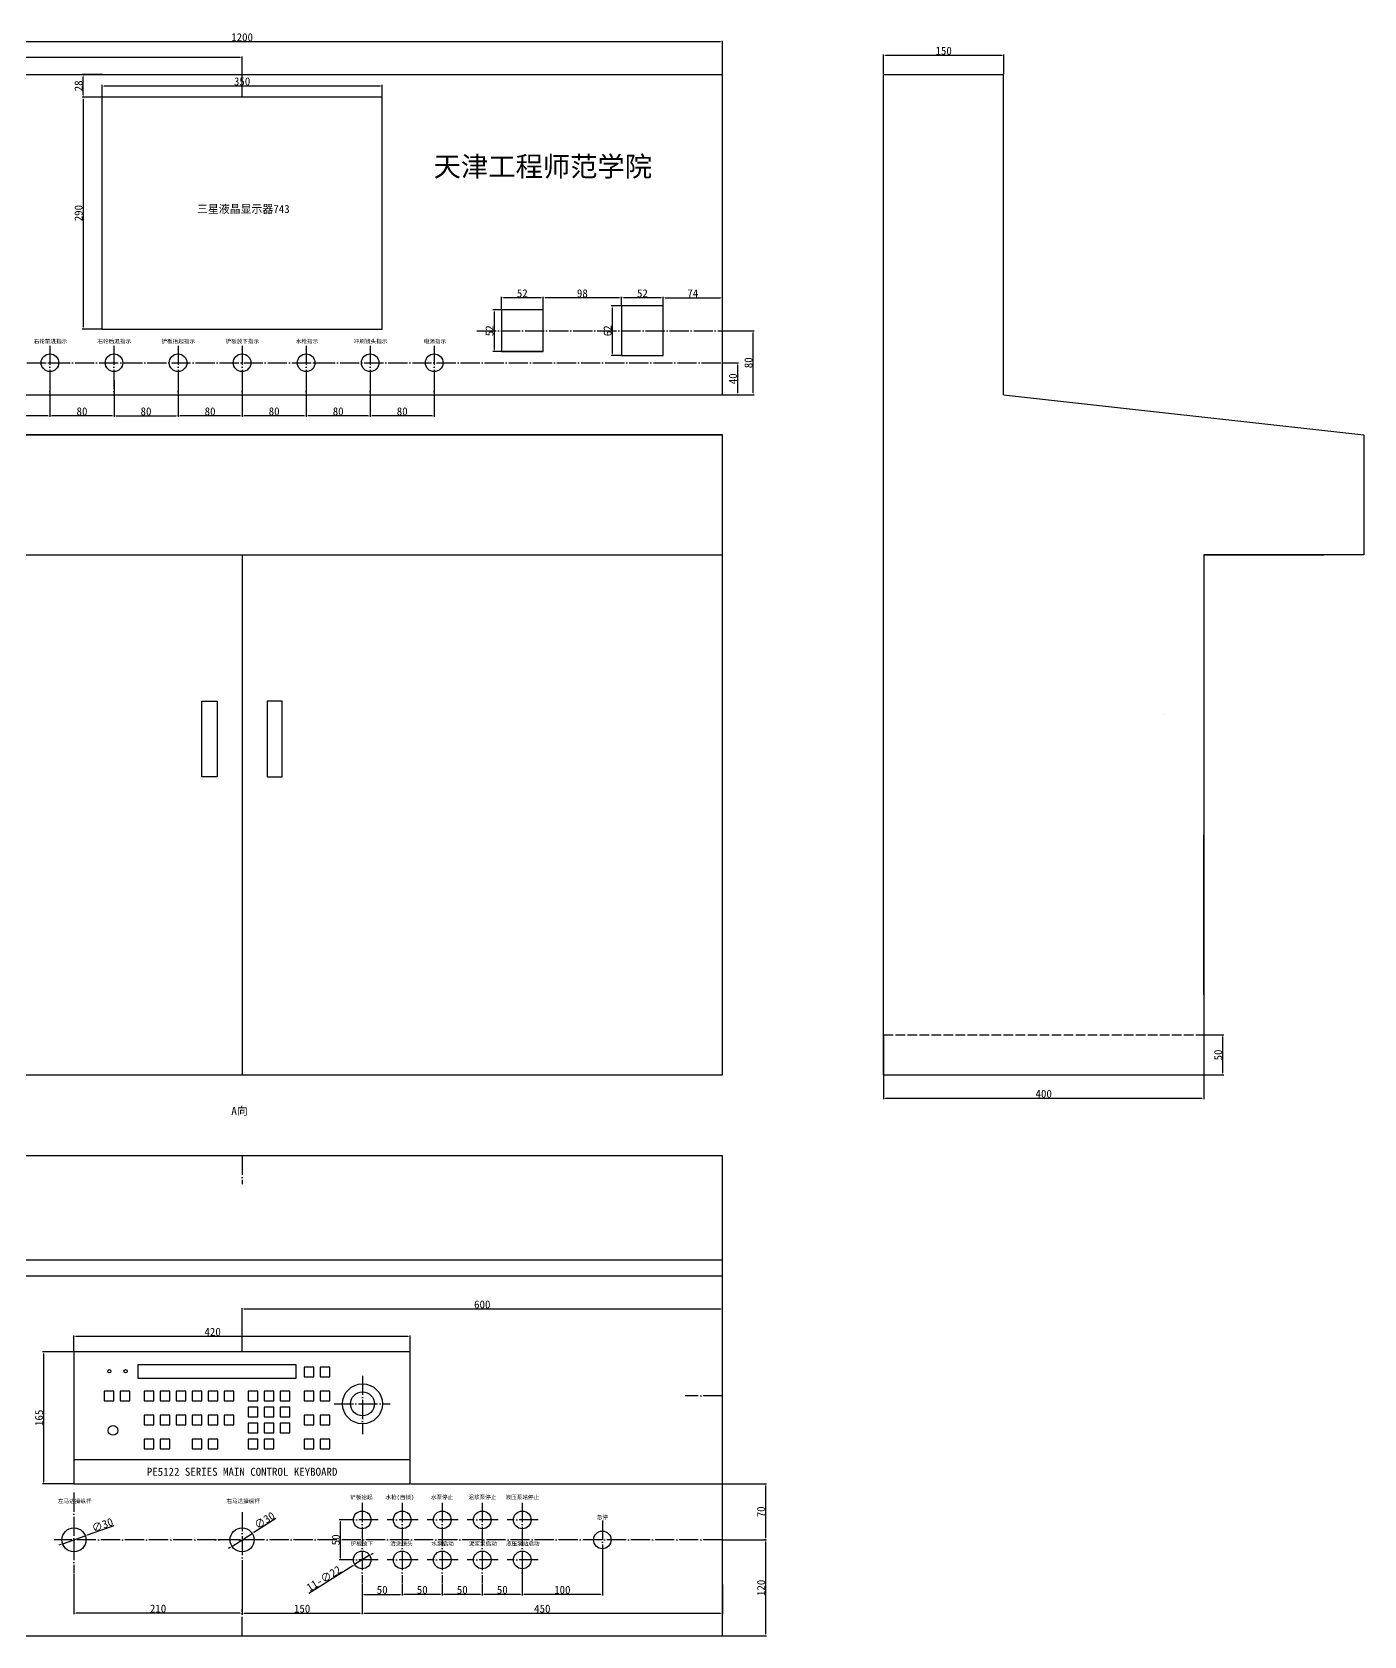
# Model space of a CAD drawing. Header units: millimetres. Extents: x -1026 to 1776, y 23 to 2027.
# Drawn here: x 113 to 1776, y 23 to 2027 of the extents above; entities that cross this region are included whole.
import ezdxf

# ---------------------------------------------------------------- set-up
doc = ezdxf.new("R2010")
doc.units = ezdxf.units.MM
doc.linetypes.add('ACAD_ISO02W100', pattern=[15, 12, -3])
doc.linetypes.add('ACAD_ISO04W100', pattern=[30, 24, -3, 0, -3])
doc.layers.get('0').update_dxf_attribs({"lineweight": 30})
for name, color, linetype in [('中心线', 1, 'ACAD_ISO04W100'), ('细线', 2, 'Continuous'), ('虚线', 7, 'ACAD_ISO02W100')]:
    doc.layers.add(name, color=color, linetype=linetype)
doc.dimstyles.new('ISO-25', dxfattribs={"dimtxt": 10, "dimasz": 2.5, "dimexe": 1.25, "dimexo": 0.625, "dimtad": 1, "dimdsep": 46, "dimtxsty": 'Standard', "dimcen": 2.5, "dimadec": 0, "dimazin": 0, "dimtfac": 1, "dimtmove": 0, "dimatfit": 3, "dimfxl": 0, "dimarcsym": 0})

# ---------------------------------------------------------------- blocks, each defined once
blk = doc.blocks.new('*D5')
at = {"layer": 'Defpoints', "color": 0}
for p in [(-225.1, 2015.2), (-225.1, 1974.2), (974.9, 1974.2)]:
    blk.add_point(p, dxfattribs=at)
at = {"layer": '细线', "color": 0, "lineweight": -2}
for p, q in [((-225.1, 1974.8), (-225.1, 2016.5)), ((972.4, 2015.2), (-222.6, 2015.2)), ((974.9, 1974.8), (974.9, 2016.5))]:
    blk.add_line(p, q, dxfattribs=at)
at = {"layer": '细线', "color": 0}
for points in [[(-222.6, 2015.6), (-222.6, 2014.8), (-225.1, 2015.2)], [(972.4, 2015.6), (972.4, 2014.8), (974.9, 2015.2)]]:
    blk.add_solid(points, dxfattribs=at)
at = {"layer": '细线', "color": 0, "insert": (374.9, 2020.9), "char_height": 10, "attachment_point": 5}
blk.add_mtext('1200', dxfattribs=at)
blk = doc.blocks.new('*D36')
at = {"layer": 'Defpoints', "color": 0}
for p in [(199.9, 1960), (199.9, 1946.2), (549.9, 1946.2)]:
    blk.add_point(p, dxfattribs=at)
at = {"layer": '细线', "color": 0, "lineweight": -2}
for p, q in [((199.9, 1946.8), (199.9, 1961.3)), ((547.4, 1960), (202.4, 1960)), ((549.9, 1946.8), (549.9, 1961.3))]:
    blk.add_line(p, q, dxfattribs=at)
at = {"layer": '细线', "color": 0}
for points in [[(202.4, 1960.4), (202.4, 1959.6), (199.9, 1960)], [(547.4, 1960.4), (547.4, 1959.6), (549.9, 1960)]]:
    blk.add_solid(points, dxfattribs=at)
at = {"layer": '细线', "color": 0, "insert": (374.9, 1965.7), "char_height": 10, "attachment_point": 5}
blk.add_mtext('350', dxfattribs=at)
blk = doc.blocks.new('*D37')
at = {"layer": 'Defpoints', "color": 0}
for p in [(214.5, 1946.2), (176.3, 1656.2), (199.9, 1656.2)]:
    blk.add_point(p, dxfattribs=at)
at = {"layer": '细线', "color": 0, "lineweight": -2}
for p, q in [((213.8, 1946.2), (175.1, 1946.2)), ((176.3, 1943.7), (176.3, 1658.7)), ((199.3, 1656.2), (175.1, 1656.2))]:
    blk.add_line(p, q, dxfattribs=at)
at = {"layer": '细线', "color": 0}
for points in [[(175.9, 1943.7), (176.7, 1943.7), (176.3, 1946.2)], [(175.9, 1658.7), (176.7, 1658.7), (176.3, 1656.2)]]:
    blk.add_solid(points, dxfattribs=at)
at = {"layer": '细线', "color": 0, "insert": (170.7, 1801.2), "char_height": 10, "attachment_point": 5, "rotation": 90}
blk.add_mtext('290', dxfattribs=at)
blk = doc.blocks.new('*D39')
at = {"layer": 'Defpoints', "color": 0}
for p in [(176.3, 1974.2), (201, 1974.2), (199.9, 1946.2)]:
    blk.add_point(p, dxfattribs=at)
at = {"layer": '细线', "color": 0, "lineweight": -2}
for p, q in [((200.4, 1974.2), (175.1, 1974.2)), ((176.3, 1948.7), (176.3, 1971.7)), ((199.3, 1946.2), (175.1, 1946.2))]:
    blk.add_line(p, q, dxfattribs=at)
at = {"layer": '细线', "color": 0}
for points in [[(175.9, 1971.7), (176.7, 1971.7), (176.3, 1974.2)], [(175.9, 1948.7), (176.7, 1948.7), (176.3, 1946.2)]]:
    blk.add_solid(points, dxfattribs=at)
at = {"layer": '细线', "color": 0, "insert": (170.7, 1960.2), "char_height": 10, "attachment_point": 5, "rotation": 90}
blk.add_mtext('28', dxfattribs=at)
blk = doc.blocks.new('*D40')
at = {"layer": 'Defpoints', "color": 0}
for p in [(-225.1, 1995.7), (-225.1, 1974.2), (374.9, 1946.2)]:
    blk.add_point(p, dxfattribs=at)
at = {"layer": '细线', "color": 0, "lineweight": -2}
for p, q in [((-225.1, 1974.8), (-225.1, 1996.9)), ((372.4, 1995.7), (-222.6, 1995.7)), ((374.9, 1946.8), (374.9, 1996.9))]:
    blk.add_line(p, q, dxfattribs=at)
at = {"layer": '细线', "color": 0}
for points in [[(-222.6, 1996.1), (-222.6, 1995.2), (-225.1, 1995.7)], [(372.4, 1996.1), (372.4, 1995.2), (374.9, 1995.7)]]:
    blk.add_solid(points, dxfattribs=at)
at = {"layer": '细线', "color": 0, "insert": (74.9, 2001.3), "char_height": 10, "attachment_point": 5}
blk.add_mtext('600', dxfattribs=at)
blk = doc.blocks.new('*D43')
at = {"layer": 'Defpoints', "color": 0}
for p in [(848.9, 1695.3), (848.9, 1685.2), (900.9, 1685.2)]:
    blk.add_point(p, dxfattribs=at)
at = {"layer": '细线', "color": 0, "lineweight": -2}
for p, q in [((848.9, 1685.8), (848.9, 1696.5)), ((898.4, 1695.3), (851.4, 1695.3)), ((900.9, 1685.8), (900.9, 1696.5))]:
    blk.add_line(p, q, dxfattribs=at)
at = {"layer": '细线', "color": 0}
for points in [[(851.4, 1695.7), (851.4, 1694.9), (848.9, 1695.3)], [(898.4, 1695.7), (898.4, 1694.9), (900.9, 1695.3)]]:
    blk.add_solid(points, dxfattribs=at)
at = {"layer": '细线', "color": 0, "insert": (874.9, 1700.9), "char_height": 10, "attachment_point": 5}
blk.add_mtext('52', dxfattribs=at)
blk = doc.blocks.new('*D44')
at = {"layer": 'Defpoints', "color": 0}
for p in [(848.9, 1685.2), (837.1, 1623.2), (848.9, 1623.2)]:
    blk.add_point(p, dxfattribs=at)
at = {"layer": '细线', "color": 0, "lineweight": -2}
for p, q in [((848.3, 1685.2), (835.9, 1685.2)), ((837.1, 1682.7), (837.1, 1625.7)), ((848.3, 1623.2), (835.9, 1623.2))]:
    blk.add_line(p, q, dxfattribs=at)
at = {"layer": '细线', "color": 0}
for points in [[(836.7, 1682.7), (837.6, 1682.7), (837.1, 1685.2)], [(836.7, 1625.7), (837.6, 1625.7), (837.1, 1623.2)]]:
    blk.add_solid(points, dxfattribs=at)
at = {"layer": '细线', "color": 0, "insert": (831.5, 1654.2), "char_height": 10, "attachment_point": 5, "rotation": 90}
blk.add_mtext('62', dxfattribs=at)
blk = doc.blocks.new('*D45')
at = {"layer": 'Defpoints', "color": 0}
for p in [(750.9, 1680.2), (689.6, 1628.2), (750.9, 1628.2)]:
    blk.add_point(p, dxfattribs=at)
at = {"layer": '细线', "color": 0, "lineweight": -2}
for p, q in [((750.3, 1680.2), (688.3, 1680.2)), ((689.6, 1677.7), (689.6, 1630.7)), ((750.3, 1628.2), (688.3, 1628.2))]:
    blk.add_line(p, q, dxfattribs=at)
at = {"layer": '细线', "color": 0}
for points in [[(689.2, 1677.7), (690, 1677.7), (689.6, 1680.2)], [(689.2, 1630.7), (690, 1630.7), (689.6, 1628.2)]]:
    blk.add_solid(points, dxfattribs=at)
at = {"layer": '细线', "color": 0, "insert": (684, 1654.2), "char_height": 10, "attachment_point": 5, "rotation": 90}
blk.add_mtext('52', dxfattribs=at)
blk = doc.blocks.new('*D46')
at = {"layer": 'Defpoints', "color": 0}
for p in [(698.9, 1695.3), (698.9, 1680.2), (750.9, 1680.2)]:
    blk.add_point(p, dxfattribs=at)
at = {"layer": '细线', "color": 0, "lineweight": -2}
for p, q in [((698.9, 1680.8), (698.9, 1696.5)), ((748.4, 1695.3), (701.4, 1695.3)), ((750.9, 1680.8), (750.9, 1696.5))]:
    blk.add_line(p, q, dxfattribs=at)
at = {"layer": '细线', "color": 0}
for points in [[(701.4, 1695.7), (701.4, 1694.9), (698.9, 1695.3)], [(748.4, 1695.7), (748.4, 1694.9), (750.9, 1695.3)]]:
    blk.add_solid(points, dxfattribs=at)
at = {"layer": '细线', "color": 0, "insert": (724.9, 1700.9), "char_height": 10, "attachment_point": 5}
blk.add_mtext('52', dxfattribs=at)
blk = doc.blocks.new('*D47')
at = {"layer": 'Defpoints', "color": 0}
for p in [(974.9, 1654.2), (1013.2, 1654.2), (974.9, 1574.2)]:
    blk.add_point(p, dxfattribs=at)
at = {"layer": '细线', "color": 0, "lineweight": -2}
for p, q in [((975.5, 1654.2), (1014.4, 1654.2)), ((1013.2, 1576.7), (1013.2, 1651.7)), ((975.5, 1574.2), (1014.4, 1574.2))]:
    blk.add_line(p, q, dxfattribs=at)
at = {"layer": '细线', "color": 0}
for points in [[(1012.8, 1651.7), (1013.6, 1651.7), (1013.2, 1654.2)], [(1012.8, 1576.7), (1013.6, 1576.7), (1013.2, 1574.2)]]:
    blk.add_solid(points, dxfattribs=at)
at = {"layer": '细线', "color": 0, "insert": (1007.5, 1614.2), "char_height": 10, "attachment_point": 5, "rotation": 90}
blk.add_mtext('80', dxfattribs=at)
blk = doc.blocks.new('*D48')
at = {"layer": 'Defpoints', "color": 0}
for p in [(974.9, 1614.2), (975.5, 1574.2), (993.7, 1574.2)]:
    blk.add_point(p, dxfattribs=at)
at = {"layer": '细线', "color": 0, "lineweight": -2}
for p, q in [((975.5, 1614.2), (994.9, 1614.2)), ((993.7, 1611.7), (993.7, 1576.7)), ((976.1, 1574.2), (994.9, 1574.2))]:
    blk.add_line(p, q, dxfattribs=at)
at = {"layer": '细线', "color": 0}
for points in [[(993.3, 1611.7), (994.1, 1611.7), (993.7, 1614.2)], [(993.3, 1576.7), (994.1, 1576.7), (993.7, 1574.2)]]:
    blk.add_solid(points, dxfattribs=at)
at = {"layer": '细线', "color": 0, "insert": (988.1, 1594.2), "char_height": 10, "attachment_point": 5, "rotation": 90}
blk.add_mtext('40', dxfattribs=at)
blk = doc.blocks.new('*D49')
at = {"layer": 'Defpoints', "color": 0}
for p in [(900.9, 1685.2), (974.9, 1695.3), (974.9, 1695.3)]:
    blk.add_point(p, dxfattribs=at)
at = {"layer": '细线', "color": 0, "lineweight": -2}
for p, q in [((900.9, 1685.8), (900.9, 1696.5)), ((903.4, 1695.3), (972.4, 1695.3)), ((974.9, 1695.9), (974.9, 1696.5))]:
    blk.add_line(p, q, dxfattribs=at)
at = {"layer": '细线', "color": 0}
for points in [[(903.4, 1695.7), (903.4, 1694.9), (900.9, 1695.3)], [(972.4, 1695.7), (972.4, 1694.9), (974.9, 1695.3)]]:
    blk.add_solid(points, dxfattribs=at)
at = {"layer": '细线', "color": 0, "insert": (937.9, 1700.9), "char_height": 10, "attachment_point": 5}
blk.add_mtext('74', dxfattribs=at)
blk = doc.blocks.new('*D50')
at = {"layer": 'Defpoints', "color": 0}
for p in [(750.9, 1695.3), (750.9, 1695.3), (848.9, 1695.3)]:
    blk.add_point(p, dxfattribs=at)
at = {"layer": '细线', "color": 0, "lineweight": -2}
for p, q in [((750.9, 1695.9), (750.9, 1696.5)), ((846.4, 1695.3), (753.4, 1695.3)), ((848.9, 1695.9), (848.9, 1696.5))]:
    blk.add_line(p, q, dxfattribs=at)
at = {"layer": '细线', "color": 0}
for points in [[(753.4, 1695.7), (753.4, 1694.9), (750.9, 1695.3)], [(846.4, 1695.7), (846.4, 1694.9), (848.9, 1695.3)]]:
    blk.add_solid(points, dxfattribs=at)
at = {"layer": '细线', "color": 0, "insert": (799.9, 1700.9), "char_height": 10, "attachment_point": 5}
blk.add_mtext('98', dxfattribs=at)
blk = doc.blocks.new('*D54')
at = {"layer": 'Defpoints', "color": 0}
for p in [(54.9, 1588.6), (134.9, 1588.2), (54.9, 1547.8)]:
    blk.add_point(p, dxfattribs=at)
at = {"layer": '细线', "color": 0, "lineweight": -2}
for p, q in [((54.9, 1588), (54.9, 1546.5)), ((134.9, 1587.6), (134.9, 1546.5)), ((132.4, 1547.8), (57.4, 1547.8))]:
    blk.add_line(p, q, dxfattribs=at)
at = {"layer": '细线', "color": 0}
for points in [[(57.4, 1548.2), (57.4, 1547.3), (54.9, 1547.8)], [(132.4, 1548.2), (132.4, 1547.3), (134.9, 1547.8)]]:
    blk.add_solid(points, dxfattribs=at)
at = {"layer": '细线', "color": 0, "insert": (94.9, 1553.4), "char_height": 10, "attachment_point": 5}
blk.add_mtext('80', dxfattribs=at)
blk = doc.blocks.new('*D55')
at = {"layer": 'Defpoints', "color": 0}
for p in [(134.9, 1587.6), (214.9, 1585.4), (134.9, 1547.8)]:
    blk.add_point(p, dxfattribs=at)
at = {"layer": '细线', "color": 0, "lineweight": -2}
for p, q in [((134.9, 1587), (134.9, 1546.5)), ((214.9, 1584.8), (214.9, 1546.5)), ((212.4, 1547.8), (137.4, 1547.8))]:
    blk.add_line(p, q, dxfattribs=at)
at = {"layer": '细线', "color": 0}
for points in [[(137.4, 1548.2), (137.4, 1547.3), (134.9, 1547.8)], [(212.4, 1548.2), (212.4, 1547.3), (214.9, 1547.8)]]:
    blk.add_solid(points, dxfattribs=at)
at = {"layer": '细线', "color": 0, "insert": (174.9, 1553.4), "char_height": 10, "attachment_point": 5}
blk.add_mtext('80', dxfattribs=at)
blk = doc.blocks.new('*D56')
at = {"layer": 'Defpoints', "color": 0}
for p in [(214.9, 1593.2), (294.9, 1586.7), (294.9, 1547.8)]:
    blk.add_point(p, dxfattribs=at)
at = {"layer": '细线', "color": 0, "lineweight": -2}
for p, q in [((214.9, 1592.6), (214.9, 1546.5)), ((294.9, 1586.1), (294.9, 1546.5)), ((217.4, 1547.8), (292.4, 1547.8))]:
    blk.add_line(p, q, dxfattribs=at)
at = {"layer": '细线', "color": 0}
for points in [[(217.4, 1548.2), (217.4, 1547.3), (214.9, 1547.8)], [(292.4, 1548.2), (292.4, 1547.3), (294.9, 1547.8)]]:
    blk.add_solid(points, dxfattribs=at)
at = {"layer": '细线', "color": 0, "insert": (254.9, 1553.4), "char_height": 10, "attachment_point": 5}
blk.add_mtext('80', dxfattribs=at)
blk = doc.blocks.new('*D57')
at = {"layer": 'Defpoints', "color": 0}
for p in [(294.9, 1594.8), (374.9, 1588), (294.9, 1547.8)]:
    blk.add_point(p, dxfattribs=at)
at = {"layer": '细线', "color": 0, "lineweight": -2}
for p, q in [((294.9, 1594.2), (294.9, 1546.5)), ((374.9, 1587.3), (374.9, 1546.5)), ((372.4, 1547.8), (297.4, 1547.8))]:
    blk.add_line(p, q, dxfattribs=at)
at = {"layer": '细线', "color": 0}
for points in [[(297.4, 1548.2), (297.4, 1547.3), (294.9, 1547.8)], [(372.4, 1548.2), (372.4, 1547.3), (374.9, 1547.8)]]:
    blk.add_solid(points, dxfattribs=at)
at = {"layer": '细线', "color": 0, "insert": (334.9, 1553.4), "char_height": 10, "attachment_point": 5}
blk.add_mtext('80', dxfattribs=at)
blk = doc.blocks.new('*D58')
at = {"layer": 'Defpoints', "color": 0}
for p in [(374.9, 1594.2), (454.9, 1583.3), (374.9, 1547.8)]:
    blk.add_point(p, dxfattribs=at)
at = {"layer": '细线', "color": 0, "lineweight": -2}
for p, q in [((374.9, 1593.6), (374.9, 1546.5)), ((454.9, 1582.7), (454.9, 1546.5)), ((452.4, 1547.8), (377.4, 1547.8))]:
    blk.add_line(p, q, dxfattribs=at)
at = {"layer": '细线', "color": 0}
for points in [[(377.4, 1548.2), (377.4, 1547.3), (374.9, 1547.8)], [(452.4, 1548.2), (452.4, 1547.3), (454.9, 1547.8)]]:
    blk.add_solid(points, dxfattribs=at)
at = {"layer": '细线', "color": 0, "insert": (414.9, 1553.4), "char_height": 10, "attachment_point": 5}
blk.add_mtext('80', dxfattribs=at)
blk = doc.blocks.new('*D59')
at = {"layer": 'Defpoints', "color": 0}
for p in [(454.9, 1591.3), (534.9, 1586.5), (454.9, 1547.8)]:
    blk.add_point(p, dxfattribs=at)
at = {"layer": '细线', "color": 0, "lineweight": -2}
for p, q in [((454.9, 1590.7), (454.9, 1546.5)), ((534.9, 1585.8), (534.9, 1546.5)), ((532.4, 1547.8), (457.4, 1547.8))]:
    blk.add_line(p, q, dxfattribs=at)
at = {"layer": '细线', "color": 0}
for points in [[(457.4, 1548.2), (457.4, 1547.3), (454.9, 1547.8)], [(532.4, 1548.2), (532.4, 1547.3), (534.9, 1547.8)]]:
    blk.add_solid(points, dxfattribs=at)
at = {"layer": '细线', "color": 0, "insert": (494.9, 1553.4), "char_height": 10, "attachment_point": 5}
blk.add_mtext('80', dxfattribs=at)
blk = doc.blocks.new('*D60')
at = {"layer": 'Defpoints', "color": 0}
for p in [(534.9, 1593.7), (614.9, 1591.4), (534.9, 1547.8)]:
    blk.add_point(p, dxfattribs=at)
at = {"layer": '细线', "color": 0, "lineweight": -2}
for p, q in [((534.9, 1593), (534.9, 1546.5)), ((614.9, 1590.7), (614.9, 1546.5)), ((612.4, 1547.8), (537.4, 1547.8))]:
    blk.add_line(p, q, dxfattribs=at)
at = {"layer": '细线', "color": 0}
for points in [[(537.4, 1548.2), (537.4, 1547.3), (534.9, 1547.8)], [(612.4, 1548.2), (612.4, 1547.3), (614.9, 1547.8)]]:
    blk.add_solid(points, dxfattribs=at)
at = {"layer": '细线', "color": 0, "insert": (574.9, 1553.4), "char_height": 10, "attachment_point": 5}
blk.add_mtext('80', dxfattribs=at)
blk = doc.blocks.new('*D63')
at = {"layer": 'Defpoints', "color": 0}
for p in [(1576.2, 774.2), (1599.8, 774.2), (1565.5, 724.2)]:
    blk.add_point(p, dxfattribs=at)
at = {"layer": '细线', "color": 0, "lineweight": -2}
for p, q in [((1576.8, 774.2), (1601.1, 774.2)), ((1599.8, 726.7), (1599.8, 771.7)), ((1566.1, 724.2), (1601.1, 724.2))]:
    blk.add_line(p, q, dxfattribs=at)
at = {"layer": '细线', "color": 0}
for points in [[(1599.4, 771.7), (1600.2, 771.7), (1599.8, 774.2)], [(1599.4, 726.7), (1600.2, 726.7), (1599.8, 724.2)]]:
    blk.add_solid(points, dxfattribs=at)
at = {"layer": '细线', "color": 0, "insert": (1594.2, 749.2), "char_height": 10, "attachment_point": 5, "rotation": 90}
blk.add_mtext('50', dxfattribs=at)
blk = doc.blocks.new('*D62')
at = {"layer": 'Defpoints', "color": 0}
for p in [(1176.2, 774.2), (1576.2, 774.2), (1576.2, 695.1)]:
    blk.add_point(p, dxfattribs=at)
at = {"layer": '细线', "color": 0, "lineweight": -2}
for p, q in [((1176.2, 773.6), (1176.2, 693.8)), ((1576.2, 773.6), (1576.2, 693.8)), ((1178.7, 695.1), (1573.7, 695.1))]:
    blk.add_line(p, q, dxfattribs=at)
at = {"layer": '细线', "color": 0}
for points in [[(1178.7, 695.5), (1178.7, 694.6), (1176.2, 695.1)], [(1573.7, 695.5), (1573.7, 694.6), (1576.2, 695.1)]]:
    blk.add_solid(points, dxfattribs=at)
at = {"layer": '细线', "color": 0, "insert": (1376.2, 700.7), "char_height": 10, "attachment_point": 5}
blk.add_mtext('400', dxfattribs=at)
blk = doc.blocks.new('*D61')
at = {"layer": 'Defpoints', "color": 0}
for p in [(1326.2, 1998.4), (1176.2, 1974.2), (1326.2, 1974.2)]:
    blk.add_point(p, dxfattribs=at)
at = {"layer": '细线', "color": 0, "lineweight": -2}
for p, q in [((1176.2, 1974.8), (1176.2, 1999.6)), ((1178.7, 1998.4), (1323.7, 1998.4)), ((1326.2, 1974.8), (1326.2, 1999.6))]:
    blk.add_line(p, q, dxfattribs=at)
at = {"layer": '细线', "color": 0}
for points in [[(1178.7, 1998.8), (1178.7, 1997.9), (1176.2, 1998.4)], [(1323.7, 1998.8), (1323.7, 1997.9), (1326.2, 1998.4)]]:
    blk.add_solid(points, dxfattribs=at)
at = {"layer": '细线', "color": 0, "insert": (1251.2, 2004), "char_height": 10, "attachment_point": 5}
blk.add_mtext('150', dxfattribs=at)
blk = doc.blocks.new('*D72')
at = {"layer": 'Defpoints', "color": 0}
for p in [(179, 148.3), (150.8, 138.2)]:
    blk.add_point(p, dxfattribs=at)
at = {"layer": '细线', "color": 0, "lineweight": -2}
for p, q in [((214.6, 161), (181.4, 149.1)), ((150.8, 138.2), (179, 148.3)), ((148.4, 137.4), (146, 136.5))]:
    blk.add_line(p, q, dxfattribs=at)
at = {"layer": '细线', "color": 0}
for points in [[(181.2, 149.5), (181.5, 148.7), (179, 148.3)], [(148.3, 137.8), (148.5, 137), (150.8, 138.2)]]:
    blk.add_solid(points, dxfattribs=at)
at = {"layer": '细线', "color": 0, "insert": (200.4, 161.9), "char_height": 10, "attachment_point": 5, "rotation": 19.6153}
blk.add_mtext('∅30', dxfattribs=at)
blk = doc.blocks.new('*D73')
at = {"layer": 'Defpoints', "color": 0}
for p in [(387.5, 151.3), (362.2, 135.2)]:
    blk.add_point(p, dxfattribs=at)
at = {"layer": '细线', "color": 0, "lineweight": -2}
for p, q in [((417, 170), (389.7, 152.6)), ((362.2, 135.2), (387.5, 151.3)), ((360.1, 133.9), (358, 132.5))]:
    blk.add_line(p, q, dxfattribs=at)
at = {"layer": '细线', "color": 0}
for points in [[(389.4, 153), (389.9, 152.3), (387.5, 151.3)], [(359.9, 134.2), (360.3, 133.5), (362.2, 135.2)]]:
    blk.add_solid(points, dxfattribs=at)
at = {"layer": '细线', "color": 0, "insert": (402.9, 167.7), "char_height": 10, "attachment_point": 5, "rotation": 32.4283}
blk.add_mtext('∅30', dxfattribs=at)
blk = doc.blocks.new('*D74')
at = {"layer": 'Defpoints', "color": 0}
for p in [(534.2, 124), (515.5, 112.5)]:
    blk.add_point(p, dxfattribs=at)
at = {"layer": '细线', "color": 0, "lineweight": -2}
for p, q in [((534.2, 124), (515.5, 112.5)), ((536.4, 125.4), (538.5, 126.7)), ((458.1, 76.8), (513.4, 111.1))]:
    blk.add_line(p, q, dxfattribs=at)
at = {"layer": '细线', "color": 0}
for points in [[(536.1, 125.7), (536.6, 125), (534.2, 124)], [(513.2, 111.5), (513.6, 110.8), (515.5, 112.5)]]:
    blk.add_solid(points, dxfattribs=at)
at = {"layer": '细线', "color": 0, "insert": (476.9, 95.1), "char_height": 10, "attachment_point": 5, "rotation": 31.8151}
blk.add_mtext('11-∅22', dxfattribs=at)
blk = doc.blocks.new('*D76')
at = {"layer": 'Defpoints', "color": 0}
for p in [(974.9, 143.3), (974.9, 23.3), (1028.8, 23.3)]:
    blk.add_point(p, dxfattribs=at)
at = {"layer": '细线', "color": 0, "lineweight": -2}
for p, q in [((975.5, 143.3), (1030.1, 143.3)), ((1028.8, 140.8), (1028.8, 25.8)), ((975.5, 23.3), (1030.1, 23.3))]:
    blk.add_line(p, q, dxfattribs=at)
at = {"layer": '细线', "color": 0}
for points in [[(1028.4, 140.8), (1029.2, 140.8), (1028.8, 143.3)], [(1028.4, 25.8), (1029.2, 25.8), (1028.8, 23.3)]]:
    blk.add_solid(points, dxfattribs=at)
at = {"layer": '细线', "color": 0, "insert": (1023.2, 83.3), "char_height": 10, "attachment_point": 5, "rotation": 90}
blk.add_mtext('120', dxfattribs=at)
blk = doc.blocks.new('*D79')
at = {"layer": 'Defpoints', "color": 0}
for p in [(524.9, 89.5), (974.9, 88.2), (974.9, 51.7)]:
    blk.add_point(p, dxfattribs=at)
at = {"layer": '细线', "color": 0, "lineweight": -2}
for p, q in [((524.9, 88.8), (524.9, 50.5)), ((974.9, 87.6), (974.9, 50.5)), ((527.4, 51.7), (972.4, 51.7))]:
    blk.add_line(p, q, dxfattribs=at)
at = {"layer": '细线', "color": 0}
for points in [[(527.4, 52.1), (527.4, 51.3), (524.9, 51.7)], [(972.4, 52.1), (972.4, 51.3), (974.9, 51.7)]]:
    blk.add_solid(points, dxfattribs=at)
at = {"layer": '细线', "color": 0, "insert": (749.9, 57.3), "char_height": 10, "attachment_point": 5}
blk.add_mtext('450', dxfattribs=at)
blk = doc.blocks.new('*D80')
at = {"layer": 'Defpoints', "color": 0}
for p in [(524.9, 89.5), (574.9, 89.5), (574.9, 75.2)]:
    blk.add_point(p, dxfattribs=at)
at = {"layer": '细线', "color": 0, "lineweight": -2}
for p, q in [((524.9, 88.8), (524.9, 73.9)), ((574.9, 88.8), (574.9, 73.9)), ((527.4, 75.2), (572.4, 75.2))]:
    blk.add_line(p, q, dxfattribs=at)
at = {"layer": '细线', "color": 0}
for points in [[(527.4, 75.6), (527.4, 74.8), (524.9, 75.2)], [(572.4, 75.6), (572.4, 74.8), (574.9, 75.2)]]:
    blk.add_solid(points, dxfattribs=at)
at = {"layer": '细线', "color": 0, "insert": (549.9, 80.8), "char_height": 10, "attachment_point": 5}
blk.add_mtext('50', dxfattribs=at)
blk = doc.blocks.new('*D81')
at = {"layer": 'Defpoints', "color": 0}
for p in [(574.9, 88.8), (624.9, 89.5), (574.9, 75.2)]:
    blk.add_point(p, dxfattribs=at)
at = {"layer": '细线', "color": 0, "lineweight": -2}
for p, q in [((574.9, 88.2), (574.9, 73.9)), ((624.9, 88.8), (624.9, 73.9)), ((622.4, 75.2), (577.4, 75.2))]:
    blk.add_line(p, q, dxfattribs=at)
at = {"layer": '细线', "color": 0}
for points in [[(577.4, 75.6), (577.4, 74.8), (574.9, 75.2)], [(622.4, 75.6), (622.4, 74.8), (624.9, 75.2)]]:
    blk.add_solid(points, dxfattribs=at)
at = {"layer": '细线', "color": 0, "insert": (599.9, 80.8), "char_height": 10, "attachment_point": 5}
blk.add_mtext('50', dxfattribs=at)
blk = doc.blocks.new('*D82')
at = {"layer": 'Defpoints', "color": 0}
for p in [(674.9, 89.5), (624.9, 75.2), (624.9, 75.2)]:
    blk.add_point(p, dxfattribs=at)
at = {"layer": '细线', "color": 0, "lineweight": -2}
for p, q in [((674.9, 88.8), (674.9, 73.9)), ((624.9, 75.8), (624.9, 76.4)), ((672.4, 75.2), (627.4, 75.2))]:
    blk.add_line(p, q, dxfattribs=at)
at = {"layer": '细线', "color": 0}
for points in [[(627.4, 75.6), (627.4, 74.8), (624.9, 75.2)], [(672.4, 75.6), (672.4, 74.8), (674.9, 75.2)]]:
    blk.add_solid(points, dxfattribs=at)
at = {"layer": '细线', "color": 0, "insert": (649.9, 80.8), "char_height": 10, "attachment_point": 5}
blk.add_mtext('50', dxfattribs=at)
blk = doc.blocks.new('*D83')
at = {"layer": 'Defpoints', "color": 0}
for p in [(674.9, 89.5), (724.9, 89.5), (674.9, 75.2)]:
    blk.add_point(p, dxfattribs=at)
at = {"layer": '细线', "color": 0, "lineweight": -2}
for p, q in [((674.9, 88.8), (674.9, 73.9)), ((724.9, 88.8), (724.9, 73.9)), ((722.4, 75.2), (677.4, 75.2))]:
    blk.add_line(p, q, dxfattribs=at)
at = {"layer": '细线', "color": 0}
for points in [[(677.4, 75.6), (677.4, 74.8), (674.9, 75.2)], [(722.4, 75.6), (722.4, 74.8), (724.9, 75.2)]]:
    blk.add_solid(points, dxfattribs=at)
at = {"layer": '细线', "color": 0, "insert": (699.9, 80.8), "char_height": 10, "attachment_point": 5}
blk.add_mtext('50', dxfattribs=at)
blk = doc.blocks.new('*D84')
at = {"layer": 'Defpoints', "color": 0}
for p in [(824.9, 124.7), (724.9, 118.3), (724.9, 75.2)]:
    blk.add_point(p, dxfattribs=at)
at = {"layer": '细线', "color": 0, "lineweight": -2}
for p, q in [((824.9, 124.1), (824.9, 73.9)), ((724.9, 117.6), (724.9, 73.9)), ((822.4, 75.2), (727.4, 75.2))]:
    blk.add_line(p, q, dxfattribs=at)
at = {"layer": '细线', "color": 0}
for points in [[(727.4, 75.6), (727.4, 74.8), (724.9, 75.2)], [(822.4, 75.6), (822.4, 74.8), (824.9, 75.2)]]:
    blk.add_solid(points, dxfattribs=at)
at = {"layer": '细线', "color": 0, "insert": (774.9, 80.8), "char_height": 10, "attachment_point": 5}
blk.add_mtext('100', dxfattribs=at)
blk = doc.blocks.new('*D85')
at = {"layer": 'Defpoints', "color": 0}
for p in [(506.2, 168.3), (497.6, 118.3), (506.2, 118.3)]:
    blk.add_point(p, dxfattribs=at)
at = {"layer": '细线', "color": 0, "lineweight": -2}
for p, q in [((505.6, 168.3), (496.3, 168.3)), ((497.6, 165.8), (497.6, 120.8)), ((505.6, 118.3), (496.3, 118.3))]:
    blk.add_line(p, q, dxfattribs=at)
at = {"layer": '细线', "color": 0}
for points in [[(497.1, 165.8), (498, 165.8), (497.6, 168.3)], [(497.1, 120.8), (498, 120.8), (497.6, 118.3)]]:
    blk.add_solid(points, dxfattribs=at)
at = {"layer": '细线', "color": 0, "insert": (491.9, 143.3), "char_height": 10, "attachment_point": 5, "rotation": 90}
blk.add_mtext('50', dxfattribs=at)
blk = doc.blocks.new('*D86')
at = {"layer": 'Defpoints', "color": 0}
for p in [(374.9, 117.7), (524.9, 89.5), (524.9, 51.7)]:
    blk.add_point(p, dxfattribs=at)
at = {"layer": '细线', "color": 0, "lineweight": -2}
for p, q in [((374.9, 117), (374.9, 50.5)), ((524.9, 88.8), (524.9, 50.5)), ((377.4, 51.7), (522.4, 51.7))]:
    blk.add_line(p, q, dxfattribs=at)
at = {"layer": '细线', "color": 0}
for points in [[(377.4, 52.1), (377.4, 51.3), (374.9, 51.7)], [(522.4, 52.1), (522.4, 51.3), (524.9, 51.7)]]:
    blk.add_solid(points, dxfattribs=at)
at = {"layer": '细线', "color": 0, "insert": (449.9, 57.3), "char_height": 10, "attachment_point": 5}
blk.add_mtext('150', dxfattribs=at)
blk = doc.blocks.new('*D87')
at = {"layer": 'Defpoints', "color": 0}
for p in [(164.9, 101.5), (374.9, 117), (164.9, 51.7)]:
    blk.add_point(p, dxfattribs=at)
at = {"layer": '细线', "color": 0, "lineweight": -2}
for p, q in [((164.9, 100.9), (164.9, 50.5)), ((374.9, 116.4), (374.9, 50.5)), ((372.4, 51.7), (167.4, 51.7))]:
    blk.add_line(p, q, dxfattribs=at)
at = {"layer": '细线', "color": 0}
for points in [[(167.4, 52.1), (167.4, 51.3), (164.9, 51.7)], [(372.4, 52.1), (372.4, 51.3), (374.9, 51.7)]]:
    blk.add_solid(points, dxfattribs=at)
at = {"layer": '细线', "color": 0, "insert": (269.9, 57.3), "char_height": 10, "attachment_point": 5}
blk.add_mtext('210', dxfattribs=at)
blk = doc.blocks.new('*D88')
at = {"layer": 'Defpoints', "color": 0}
for p in [(164.9, 397.4), (164.9, 378.3), (584.9, 378.3)]:
    blk.add_point(p, dxfattribs=at)
at = {"layer": '细线', "color": 0, "lineweight": -2}
for p, q in [((164.9, 378.9), (164.9, 398.7)), ((582.4, 397.4), (167.4, 397.4)), ((584.9, 378.9), (584.9, 398.7))]:
    blk.add_line(p, q, dxfattribs=at)
at = {"layer": '细线', "color": 0}
for points in [[(167.4, 397.8), (167.4, 397), (164.9, 397.4)], [(582.4, 397.8), (582.4, 397), (584.9, 397.4)]]:
    blk.add_solid(points, dxfattribs=at)
at = {"layer": '细线', "color": 0, "insert": (338.1, 403.1), "char_height": 10, "attachment_point": 5}
blk.add_mtext('420', dxfattribs=at)
blk = doc.blocks.new('*D89')
at = {"layer": 'Defpoints', "color": 0}
for p in [(164.9, 378.3), (127, 213.3), (164.9, 213.3)]:
    blk.add_point(p, dxfattribs=at)
at = {"layer": '细线', "color": 0, "lineweight": -2}
for p, q in [((164.3, 378.3), (125.7, 378.3)), ((127, 375.8), (127, 215.8)), ((164.3, 213.3), (125.7, 213.3))]:
    blk.add_line(p, q, dxfattribs=at)
at = {"layer": '细线', "color": 0}
for points in [[(126.5, 375.8), (127.4, 375.8), (127, 378.3)], [(126.5, 215.8), (127.4, 215.8), (127, 213.3)]]:
    blk.add_solid(points, dxfattribs=at)
at = {"layer": '细线', "color": 0, "insert": (121.3, 295.8), "char_height": 10, "attachment_point": 5, "rotation": 90}
blk.add_mtext('165', dxfattribs=at)
blk = doc.blocks.new('*D90')
at = {"layer": 'Defpoints', "color": 0}
for p in [(584.9, 213.3), (1028.8, 143.3), (1028.8, 143.3)]:
    blk.add_point(p, dxfattribs=at)
at = {"layer": '细线', "color": 0, "lineweight": -2}
for p, q in [((585.5, 213.3), (1030.1, 213.3)), ((1028.8, 210.8), (1028.8, 145.8)), ((1028.2, 143.3), (1027.6, 143.3))]:
    blk.add_line(p, q, dxfattribs=at)
at = {"layer": '细线', "color": 0}
for points in [[(1028.4, 210.8), (1029.2, 210.8), (1028.8, 213.3)], [(1028.4, 145.8), (1029.2, 145.8), (1028.8, 143.3)]]:
    blk.add_solid(points, dxfattribs=at)
at = {"layer": '细线', "color": 0, "insert": (1023.2, 178.3), "char_height": 10, "attachment_point": 5, "rotation": 90}
blk.add_mtext('70', dxfattribs=at)
blk = doc.blocks.new('*D91')
at = {"layer": 'Defpoints', "color": 0}
for p in [(974.9, 431.8), (374.9, 378.3), (974.9, 375)]:
    blk.add_point(p, dxfattribs=at)
at = {"layer": '细线', "color": 0, "lineweight": -2}
for p, q in [((374.9, 378.9), (374.9, 433)), ((377.4, 431.8), (972.4, 431.8)), ((974.9, 375.7), (974.9, 433))]:
    blk.add_line(p, q, dxfattribs=at)
at = {"layer": '细线', "color": 0}
for points in [[(377.4, 432.2), (377.4, 431.4), (374.9, 431.8)], [(972.4, 432.2), (972.4, 431.4), (974.9, 431.8)]]:
    blk.add_solid(points, dxfattribs=at)
at = {"layer": '细线', "color": 0, "insert": (674.9, 437.4), "char_height": 10, "attachment_point": 5}
blk.add_mtext('600', dxfattribs=at)

msp = doc.modelspace()

# ---------------------------------------------------------------- linework, layer by layer
for p, q in [((1326.177, 1974.195), (1176.177, 1974.195)), ((1176.177, 724.195), (1176.177, 1974.195)), ((1326.177, 1574.195), (1326.177, 1974.195)), ((1326.177, 1574.195), (1776.177, 1524.195)), ((-225.116, 1524.195), (974.884, 1524.195)), ((1776.177, 1524.195), (1776.177, 1374.195)), ((-225.116, 1374.195), (974.884, 1374.195)), ((374.884, 1374.195), (374.884, 724.195)), ((1576.177, 1374.195), (1576.177, 724.195)), ((1776.177, 1374.195), (1576.177, 1374.195)), ((1576.177, 1374.195), (1726.177, 1374.195)), ((1526.177, 1174.195), (1526.177, 1174.195))]:
    msp.add_line(p, q)
at = {"ltscale": 2}
msp.add_line((1176.177, 724.195), (1576.177, 724.195), dxfattribs=at)
at = {"color": 7}
for p, q in [((-225.116, 493.255), (974.884, 493.255)), ((-225.116, 473.255), (974.884, 473.255)), ((584.887, 243.255), (164.887, 243.255)), ((584.887, 213.255), (584.887, 243.255))]:
    msp.add_line(p, q, dxfattribs=at)
for points in [[(-225.116, 1574.195), (974.884, 1574.195), (974.884, 1974.195), (-225.116, 1974.195)], [(-225.116, 1574.195), (974.884, 1574.195), (974.884, 1974.195), (-225.116, 1974.195)], [(-225.116, 1574.195), (974.884, 1574.195), (974.884, 1974.195), (-225.116, 1974.195)], [(199.884, 1656.195), (549.884, 1656.195), (549.884, 1946.195), (199.884, 1946.195)], [(848.884, 1623.195), (900.884, 1623.195), (900.884, 1685.195), (848.884, 1685.195)], [(698.884, 1628.195), (750.884, 1628.195), (750.884, 1680.195), (698.884, 1680.195)], [(-225.116, 724.195), (974.884, 724.195), (974.884, 1524.195), (-225.116, 1524.195)], [(324.806, 1191.214), (343.688, 1191.214), (343.688, 1096.882), (324.806, 1096.882)], [(424.962, 1191.214), (406.08, 1191.214), (406.08, 1096.882), (424.962, 1096.882)]]:
    msp.add_lwpolyline(points, close=True)
for points in [[(-225.116, 23.255), (974.884, 23.255), (974.884, 623.255), (-225.116, 623.255)], [(164.887, 213.255), (584.887, 213.255), (584.887, 378.255), (164.887, 378.255)], [(245.082, 362.416), (441.996, 362.416), (441.996, 345.074), (245.082, 345.074)], [(452.516, 346.966), (464.516, 346.966), (464.516, 358.966), (452.516, 358.966)], [(472.516, 346.966), (484.516, 346.966), (484.516, 358.966), (472.516, 358.966)], [(202.516, 316.966), (214.516, 316.966), (214.516, 328.966), (202.516, 328.966)], [(222.516, 316.966), (234.516, 316.966), (234.516, 328.966), (222.516, 328.966)], [(252.516, 316.966), (264.516, 316.966), (264.516, 328.966), (252.516, 328.966)], [(272.516, 316.966), (284.516, 316.966), (284.516, 328.966), (272.516, 328.966)], [(292.516, 316.966), (304.516, 316.966), (304.516, 328.966), (292.516, 328.966)], [(312.516, 316.966), (324.516, 316.966), (324.516, 328.966), (312.516, 328.966)], [(332.516, 316.966), (344.516, 316.966), (344.516, 328.966), (332.516, 328.966)], [(352.516, 316.966), (364.516, 316.966), (364.516, 328.966), (352.516, 328.966)], [(382.516, 316.966), (394.516, 316.966), (394.516, 328.966), (382.516, 328.966)], [(402.516, 316.966), (414.516, 316.966), (414.516, 328.966), (402.516, 328.966)], [(422.516, 316.966), (434.516, 316.966), (434.516, 328.966), (422.516, 328.966)], [(452.516, 316.966), (464.516, 316.966), (464.516, 328.966), (452.516, 328.966)], [(472.516, 316.966), (484.516, 316.966), (484.516, 328.966), (472.516, 328.966)], [(382.516, 296.966), (394.516, 296.966), (394.516, 308.966), (382.516, 308.966)], [(402.516, 296.966), (414.516, 296.966), (414.516, 308.966), (402.516, 308.966)], [(422.516, 296.966), (434.516, 296.966), (434.516, 308.966), (422.516, 308.966)], [(252.516, 286.966), (264.516, 286.966), (264.516, 298.966), (252.516, 298.966)], [(272.516, 286.966), (284.516, 286.966), (284.516, 298.966), (272.516, 298.966)], [(292.516, 286.966), (304.516, 286.966), (304.516, 298.966), (292.516, 298.966)], [(312.516, 286.966), (324.516, 286.966), (324.516, 298.966), (312.516, 298.966)], [(332.516, 286.966), (344.516, 286.966), (344.516, 298.966), (332.516, 298.966)], [(352.516, 286.966), (364.516, 286.966), (364.516, 298.966), (352.516, 298.966)], [(382.516, 276.966), (394.516, 276.966), (394.516, 288.966), (382.516, 288.966)], [(402.516, 276.966), (414.516, 276.966), (414.516, 288.966), (402.516, 288.966)], [(422.516, 276.966), (434.516, 276.966), (434.516, 288.966), (422.516, 288.966)], [(452.516, 286.966), (464.516, 286.966), (464.516, 298.966), (452.516, 298.966)], [(472.516, 286.966), (484.516, 286.966), (484.516, 298.966), (472.516, 298.966)], [(252.516, 256.966), (264.516, 256.966), (264.516, 268.966), (252.516, 268.966)], [(272.516, 256.966), (284.516, 256.966), (284.516, 268.966), (272.516, 268.966)], [(312.516, 256.966), (324.516, 256.966), (324.516, 268.966), (312.516, 268.966)], [(332.516, 256.966), (344.516, 256.966), (344.516, 268.966), (332.516, 268.966)], [(382.516, 256.966), (394.516, 256.966), (394.516, 268.966), (382.516, 268.966)], [(402.516, 256.966), (414.516, 256.966), (414.516, 268.966), (402.516, 268.966)], [(452.516, 256.966), (464.516, 256.966), (464.516, 268.966), (452.516, 268.966)], [(472.516, 256.966), (484.516, 256.966), (484.516, 268.966), (472.516, 268.966)]]:
    msp.add_lwpolyline(points, close=True, dxfattribs=at)
for centre in [(134.884, 1614.195), (214.884, 1614.195), (294.884, 1614.195), (374.884, 1614.195), (454.884, 1614.195), (534.884, 1614.195), (614.884, 1614.195)]:
    msp.add_circle(centre, 11)
for centre, radius in [((209.017, 354.028), 2), ((229.328, 354.028), 2), ((525.29, 313.255), 25), ((525.29, 313.255), 15), ((213.543, 279.995), 6.06), ((524.887, 168.251), 11), ((574.887, 168.251), 11), ((624.887, 168.251), 11), ((674.887, 168.251), 11), ((724.883, 168.251), 11), ((164.887, 143.255), 15), ((374.884, 143.255), 15), ((824.883, 143.255), 11), ((524.887, 118.251), 11), ((574.887, 118.251), 11), ((624.887, 118.251), 11), ((674.887, 118.251), 11), ((724.883, 118.251), 11)]:
    msp.add_circle(centre, radius, dxfattribs=at)
at = {"layer": '中心线'}
for p, q in [((668.112, 1654.195), (974.884, 1654.195)), ((134.884, 1635.528), (134.884, 1574.195)), ((214.884, 1635.528), (214.884, 1574.195)), ((294.884, 1635.528), (294.884, 1574.195)), ((374.884, 1635.528), (374.884, 1574.195)), ((454.884, 1635.528), (454.884, 1574.195)), ((534.884, 1635.528), (534.884, 1574.195)), ((614.884, 1635.528), (614.884, 1574.195)), ((-225.116, 1614.195), (974.884, 1614.195))]:
    msp.add_line(p, q, dxfattribs=at)
at = {"layer": '中心线', "color": 7}
for p, q in [((374.884, 623.255), (374.884, 587.821)), ((525.29, 348.353), (525.29, 275.316)), ((974.884, 323.255), (928.302, 323.255)), ((490.057, 313.255), (559.717, 313.255)), ((164.887, 202.295), (164.887, 101.532)), ((524.887, 189.497), (524.887, 89.464)), ((574.887, 189.497), (574.887, 89.464)), ((624.887, 189.497), (624.887, 89.464)), ((674.887, 189.497), (674.887, 89.464)), ((724.883, 189.497), (724.883, 89.464)), ((374.884, 178.108), (374.884, 101.532)), ((544.904, 168.251), (506.182, 168.251)), ((594.904, 168.251), (556.182, 168.251)), ((644.904, 168.251), (606.182, 168.251)), ((694.904, 168.251), (656.182, 168.251)), ((744.9, 168.251), (706.179, 168.251)), ((824.883, 167.52), (824.883, 124.749)), ((974.884, 143.255), (140.222, 143.255)), ((398.759, 143.255), (328.842, 143.255)), ((544.904, 118.251), (506.182, 118.251)), ((594.904, 118.251), (556.182, 118.251)), ((644.904, 118.251), (606.182, 118.251)), ((694.904, 118.251), (656.182, 118.251)), ((744.9, 118.251), (706.179, 118.251)), ((374.884, 23.255), (374.884, 56.535))]:
    msp.add_line(p, q, dxfattribs=at)
at = {"layer": '细线'}
msp.add_line((1576.177, 824.195), (1576.177, 1024.195), dxfattribs=at)
at = {"layer": '虚线'}
msp.add_line((1176.177, 774.195), (1576.177, 774.195), dxfattribs=at)

# ---------------------------------------------------------------- texts
at = {"char_height": 5, "attachment_point": 1}
for s, insert, width in [('{\\fSimSun|b0|i0|c134|p54;右轮前进指示}', (114.522, 1643.517), 49.8389), ('{\\fSimSun|b0|i0|c134|p54;右轮后退指示}', (194.208, 1643.517), 49.8389), ('{\\fSimSun|b0|i0|c134|p54;铲板抬起指示}', (274.208, 1643.517), 49.8389), ('{\\fSimSun|b0|i0|c134|p54;铲板放下指示}', (354.208, 1643.517), 49.8389), ('{\\fSimSun|b0|i0|c134|p54;  水枪指示}', (434.208, 1643.517), 49.8389), ('{\\fSimSun|b0|i0|c134|p54; 冲刷镜头指示}', (510.413, 1643.517), 49.8389), ('{\\fSimSun|b0|i0|c134|p54;电源指示}', (601.766, 1643.517), 37.8929), ('{\\H2x;A\\fSimSun|b0|i0|c134|p54;向}', (361.486, 684.303), 67.59187)]:
    msp.add_mtext(s, dxfattribs=dict(at, insert=insert, width=width))
at = {"color": 7}
for s, insert, char_height, width, attachment_point in [('PE5122 SERIES MAIN CONTROL KEYBOARD', (374.887, 228.255), 10, 420, 5), ('{\\fSimSun|b0|i0|c134|p54;左马达操纵杆}', (144.759, 194.2), 5, 86.64823, 1), ('{\\fSimSun|b0|i0|c134|p54;右马达操纵杆}', (355.207, 194.2), 5, 86.64823, 1), ('{\\fSimSun|b0|i0|c134|p54;铲板抬起}', (509.941, 199.155), 5, 66.13806, 1), ('{\\fSimSun|b0|i0|c134|p54;水枪}({\\fSimSun|b0|i0|c134|p54;自锁})', (553.989, 199.155), 5, 66.13806, 1), ('{\\fSimSun|b0|i0|c134|p6;水泵停止}', (610.775, 199.155), 5, 66.13806, 1), ('{\\fSimSun|b0|i0|c134|p6;泥浆泵停止}', (657.55, 199.155), 5, 66.13806, 1), ('{\\fSimSun|b0|i0|c134|p6;液压泵站停止}', (703.892, 199.155), 5, 66.13806, 1), ('{\\fSimSun|b0|i0|c134|p54;急停}', (817.921, 174.159), 5, 66.13806, 1), ('{\\fSimSun|b0|i0|c134|p54;铲板放下}', (510.481, 141.02), 5, 66.13806, 1), ('{\\fSimSun|b0|i0|c134|p54;清洗镜头}', (559.992, 141.02), 5, 66.13806, 1), ('{\\fSimSun|b0|i0|c134|p54;水泵启动}', (611.316, 141.02), 5, 66.13806, 1), ('{\\fSimSun|b0|i0|c134|p54;泥浆泵启动}', (658.091, 141.02), 5, 66.13806, 1), ('{\\fSimSun|b0|i0|c134|p54;液压泵站启动}', (704.433, 141.02), 5, 66.13806, 1)]:
    msp.add_mtext(s, dxfattribs=dict(at, insert=insert, char_height=char_height, width=width, attachment_point=attachment_point))
at = {"layer": '细线', "attachment_point": 1}
for s, insert, char_height, width in [('{\\fSTXingkai|b0|i0|c134|p2;天津工程师范学院}', (614.206, 1871.973), 25, 306.23675), ('{\\fSimSun|b0|i0|c134|p54;\\H4x;三星液晶显示器743}', (318.439, 1811.368), 2.5, 190.81414)]:
    msp.add_mtext(s, dxfattribs=dict(at, insert=insert, char_height=char_height, width=width))

# ---------------------------------------------------------------- dimensions: what is measured, and where the dimension line sits
at = {"layer": '细线'}
for base, p1, p2, picture, middle in [((-225.116, 2015.232), (974.884, 1974.195), (-225.116, 1974.195), '*D5', (374.884, 2020.857)), ((-225.116, 1995.651), (374.884, 1946.195), (-225.116, 1974.195), '*D40', (74.884, 2001.276)), ((698.884, 1695.299), (750.884, 1680.195), (698.884, 1680.195), '*D46', (724.884, 1700.924)), ((750.884, 1695.299), (848.884, 1695.299), (750.884, 1695.299), '*D50', (799.884, 1700.924)), ((848.884, 1695.299), (900.884, 1685.195), (848.884, 1685.195), '*D43', (874.884, 1700.924)), ((974.884, 1695.299), (900.884, 1685.195), (974.884, 1695.274), '*D49', (937.884, 1700.924)), ((54.884, 1547.762), (134.884, 1588.215), (54.884, 1588.62), '*D54', (94.884, 1553.387)), ((134.884, 1547.762), (214.884, 1585.376), (134.884, 1587.59), '*D55', (174.884, 1553.387)), ((294.884, 1547.762), (214.884, 1593.247), (294.884, 1586.699), '*D56', (254.884, 1553.387)), ((294.884, 1547.762), (374.884, 1587.962), (294.884, 1594.794), '*D57', (334.884, 1553.387)), ((374.884, 1547.762), (454.884, 1583.29), (374.884, 1594.204), '*D58', (414.884, 1553.387)), ((454.884, 1547.762), (534.884, 1586.463), (454.884, 1591.312), '*D59', (494.884, 1553.387)), ((534.884, 1547.762), (614.884, 1591.364), (534.884, 1593.662), '*D60', (574.884, 1553.387))]:
    dim = msp.add_linear_dim(base=base, p1=p1, p2=p2, dimstyle='ISO-25', dxfattribs=at)
    dim.commit()
    dim.dimension.update_dxf_attribs({"geometry": picture, "text_midpoint": middle})
for base, p1, p2, angle, picture, middle in [((1326.177, 1998.353), (1176.177, 1974.195), (1326.177, 1974.195), 180, '*D61', (1251.177, 2003.978)), ((176.318, 1974.195), (199.884, 1946.195), (201.032, 1974.195), 90, '*D39', (170.693, 1960.195)), ((176.318, 1656.195), (214.474, 1946.195), (199.884, 1656.195), 90, '*D37', (170.693, 1801.195)), ((837.136, 1623.195), (848.884, 1685.195), (848.884, 1623.195), 90, '*D44', (831.511, 1654.195)), ((689.583, 1628.195), (750.884, 1680.195), (750.884, 1628.195), 90, '*D45', (683.958, 1654.195)), ((1013.172, 1654.195), (974.884, 1574.195), (974.884, 1654.195), 90, '*D47', (1007.547, 1614.195)), ((993.692, 1574.195), (974.884, 1614.195), (975.509, 1574.195), 90, '*D48', (988.067, 1594.195)), ((1599.827, 774.195), (1565.461, 724.195), (1576.177, 774.195), 90, '*D63', (1594.202, 749.195))]:
    dim = msp.add_linear_dim(base=base, p1=p1, p2=p2, angle=angle, dimstyle='ISO-25', dxfattribs=at)
    dim.commit()
    dim.dimension.update_dxf_attribs({"geometry": picture, "text_midpoint": middle})
dim = msp.add_linear_dim(base=(199.884, 1960.026), p1=(549.884, 1946.195), p2=(199.884, 1946.195), dimstyle='ISO-25', dxfattribs=at)
dim.commit()
dim.dimension.update_dxf_attribs({"geometry": '*D36', "text_midpoint": (374.884, 1960.026), "dimtype": 160})
dim = msp.add_linear_dim(base=(1576.177, 695.056), p1=(1176.177, 774.195), p2=(1576.177, 774.195), angle=180, dimstyle='ISO-25', dxfattribs=at)
dim.commit()
dim.dimension.update_dxf_attribs({"geometry": '*D62', "text_midpoint": (1376.177, 695.056), "dimtype": 160})
at = {"layer": '细线', "color": 7}
for base, p1, p2, picture, middle in [((974.884, 431.792), (374.887, 378.255), (974.884, 375.05), '*D91', (674.886, 437.417)), ((724.883, 75.167), (824.883, 124.749), (724.883, 118.251), '*D84', (774.883, 80.792)), ((164.887, 51.719), (374.884, 117.045), (164.887, 101.532), '*D87', (269.886, 57.344)), ((524.887, 51.719), (374.884, 117.67), (524.887, 89.464), '*D86', (449.886, 57.344)), ((974.884, 51.719), (524.887, 89.464), (974.884, 88.194), '*D79', (749.886, 57.344)), ((574.887, 75.167), (624.887, 89.464), (574.887, 88.839), '*D81', (599.887, 80.792)), ((624.887, 75.167), (674.887, 89.464), (624.887, 75.167), '*D82', (649.887, 80.792)), ((674.887, 75.167), (724.883, 89.464), (674.887, 89.464), '*D83', (699.885, 80.792))]:
    dim = msp.add_linear_dim(base=base, p1=p1, p2=p2, dimstyle='ISO-25', dxfattribs=at)
    dim.commit()
    dim.dimension.update_dxf_attribs({"geometry": picture, "text_midpoint": middle})
for base, p1, p2, picture, middle in [((164.887, 397.431), (584.887, 378.255), (164.887, 378.255), '*D88', (338.085, 397.431)), ((574.887, 75.167), (524.887, 89.464), (574.887, 89.464), '*D80', (549.887, 75.167))]:
    dim = msp.add_linear_dim(base=base, p1=p1, p2=p2, dimstyle='ISO-25', dxfattribs=at)
    dim.commit()
    dim.dimension.update_dxf_attribs({"geometry": picture, "text_midpoint": middle, "dimtype": 160})
for base, p1, p2, picture, middle in [((126.95, 213.255), (164.887, 378.255), (164.887, 213.255), '*D89', (121.325, 295.755)), ((1028.827, 143.255), (584.887, 213.255), (1028.827, 143.255), '*D90', (1023.202, 178.255)), ((497.564, 118.251), (506.182, 168.251), (506.182, 118.251), '*D85', (491.939, 143.251)), ((1028.827, 23.255), (974.884, 143.255), (974.884, 23.255), '*D76', (1023.202, 83.255))]:
    dim = msp.add_linear_dim(base=base, p1=p1, p2=p2, angle=90, dimstyle='ISO-25', dxfattribs=at)
    dim.commit()
    dim.dimension.update_dxf_attribs({"geometry": picture, "text_midpoint": middle})
for p1, p2, picture, middle in [((362.223, 135.212), (387.545, 151.299), '*D73', (405.897, 162.958)), ((150.757, 138.22), (179.016, 148.291), '*D72', (202.281, 156.582))]:
    dim = msp.add_diameter_dim_2p(p1=p1, p2=p2, dimstyle='ISO-25', dxfattribs=at)
    dim.commit()
    dim.dimension.update_dxf_attribs({"geometry": picture, "text_midpoint": middle, "dimtype": 163})
dim = msp.add_diameter_dim_2p(p1=(534.234, 124.05), p2=(515.54, 112.452), text='11-<>', dimstyle='ISO-25', dxfattribs=at)
dim.commit()
dim.dimension.update_dxf_attribs({"geometry": '*D74', "text_midpoint": (479.9, 90.341), "dimtype": 163})

doc.saveas('drawing.dxf')
